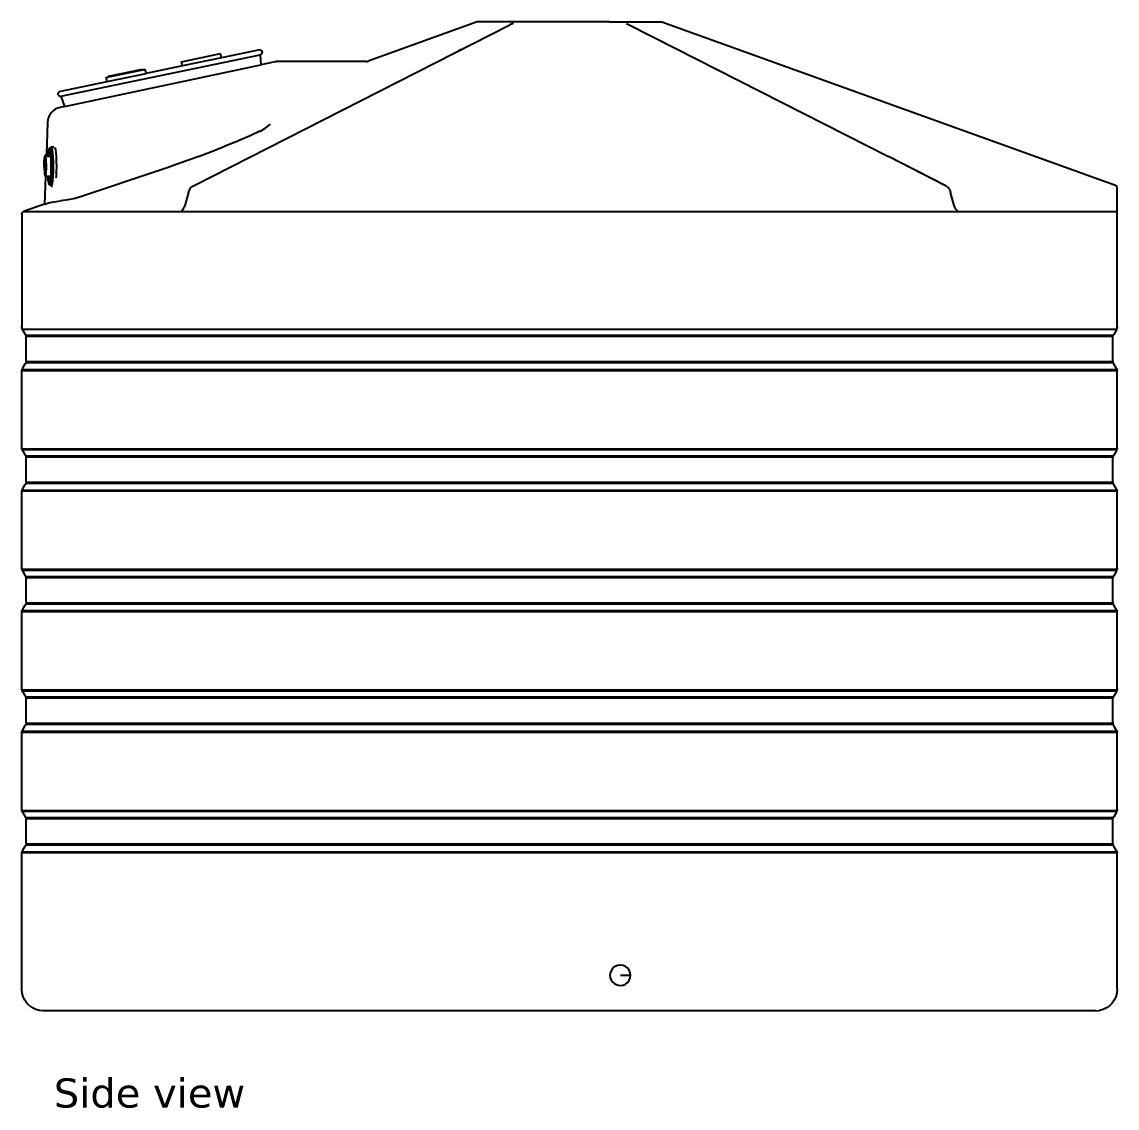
# Model space of a CAD drawing. Header units: inches. Extents: x 60 to 270, y 120 to 312.
# Drawn here: x 186.8 to 270.4, y 120 to 202.9 of the extents above; entities that cross this region are included whole.
import ezdxf

# ---------------------------------------------------------------- set-up
doc = ezdxf.new("R2010")
doc.units = ezdxf.units.IN
doc.header["$MEASUREMENT"] = 0
doc.layers.add('Edges', color=7, linetype='Continuous')
doc.styles.get("Standard").update_dxf_attribs({"font": 'verdana.ttf'})

# ---------------------------------------------------------------- blocks, each defined once
blk = doc.blocks.new('Rain Water Harvesting Tank rs')
at = {"layer": 'Edges'}
for p, q in [((-7.053, 36.767), (-15.368, 33.764)), ((-3.068, 36.767), (-7.053, 36.767)), ((3.029, 36.767), (-3.068, 36.767)), ((3.029, 36.767), (7.046, 36.767)), ((7.046, 36.767), (41.64, 24.304)), ((-28.695, 24.261), (-4.555, 36.537)), ((-4.368, 36.63), (-4.555, 36.537)), ((-4.367, 36.631), (-4.368, 36.63)), ((-4.367, 36.631), (-4.357, 36.637)), ((-4.357, 36.637), (-4.353, 36.64)), ((-4.353, 36.64), (-4.302, 36.665)), ((-4.279, 36.676), (-4.302, 36.665)), ((4.357, 36.637), (6.403, 35.603)), ((6.403, 35.603), (24.328, 26.483)), ((-38.797, 31.087), (-23.598, 34.262)), ((-29.594, 33.728), (-26.613, 34.35)), ((-26.547, 34.031), (-26.613, 34.35)), ((-23.622, 34.642), (-26.547, 34.031)), ((-23.622, 34.642), (-23.578, 34.632)), ((-23.555, 34.277), (-23.598, 34.262)), ((-23.598, 34.262), (-23.549, 33.496)), ((-23.578, 34.632), (-23.537, 34.613)), ((-23.517, 34.302), (-23.555, 34.277)), ((-23.537, 34.613), (-23.502, 34.584)), ((-23.486, 34.335), (-23.517, 34.302)), ((-23.502, 34.584), (-23.475, 34.549)), ((-23.464, 34.374), (-23.486, 34.335)), ((-23.475, 34.549), (-23.457, 34.507)), ((-23.451, 34.418), (-23.464, 34.374)), ((-23.448, 34.463), (-23.457, 34.507)), ((-23.448, 34.463), (-23.451, 34.418)), ((-8.565, 34.505), (-8.572, 34.502)), ((-8.511, 34.533), (-8.538, 34.519)), ((-8.478, 34.549), (-8.504, 34.536)), ((-8.402, 34.588), (-8.424, 34.576)), ((-8.372, 34.603), (-8.386, 34.596)), ((-8.324, 34.627), (-8.354, 34.612)), ((-8.293, 34.643), (-8.312, 34.633)), ((-38.516, 30.315), (-23.549, 33.496)), ((-29.527, 33.408), (-29.594, 33.728)), ((-26.547, 34.031), (-29.527, 33.408)), ((-22.441, 33.731), (-23.549, 33.496)), ((-22.441, 33.731), (-22.4, 33.738)), ((-22.4, 33.738), (-22.358, 33.74)), ((-15.505, 33.74), (-22.358, 33.74)), ((-15.505, 33.74), (-15.435, 33.746)), ((-15.435, 33.746), (-15.368, 33.764)), ((-35.279, 32.206), (-32.299, 32.829)), ((-35.167, 32.619), (-32.567, 33.162)), ((-35.167, 32.619), (-35.156, 32.566)), ((-35.156, 32.566), (-32.555, 33.109)), ((-32.567, 33.162), (-32.555, 33.109)), ((-32.555, 33.109), (-32.365, 33.149)), ((-32.299, 32.829), (-32.365, 33.149)), ((-29.527, 33.408), (-32.299, 32.829)), ((-38.927, 31.444), (-35.279, 32.206)), ((-35.346, 32.526), (-35.156, 32.566)), ((-35.279, 32.206), (-35.346, 32.526)), ((-39.014, 31.344), (-39.024, 31.3)), ((-39.024, 31.3), (-39.024, 31.255)), ((-39.014, 31.211), (-39.024, 31.255)), ((-38.993, 31.384), (-39.014, 31.344)), ((-39.014, 31.211), (-38.994, 31.171)), ((-38.994, 31.171), (-38.965, 31.136)), ((-38.964, 31.418), (-38.993, 31.384)), ((-38.965, 31.136), (-38.928, 31.109)), ((-38.927, 31.444), (-38.964, 31.418)), ((-38.928, 31.109), (-38.887, 31.092)), ((-38.887, 31.092), (-38.842, 31.084)), ((-38.842, 31.084), (-38.797, 31.087)), ((-38.797, 31.087), (-38.516, 30.315)), ((-39.235, 30.094), (-39.398, 29.977)), ((-39.055, 30.183), (-39.235, 30.094)), ((-38.863, 30.241), (-39.055, 30.183)), ((-38.516, 30.315), (-38.863, 30.241)), ((-39.798, 29.298), (-39.821, 29.099)), ((-39.742, 29.49), (-39.798, 29.298)), ((-39.654, 29.671), (-39.742, 29.49)), ((-39.539, 29.835), (-39.654, 29.671)), ((-39.398, 29.977), (-39.539, 29.835)), ((-39.821, 29.099), (-39.906, 26.679)), ((-23.614, 28.416), (-24.367, 28.079)), ((-23.614, 28.416), (-23.578, 28.433)), ((-23.578, 28.433), (-23.246, 28.628)), ((-23.246, 28.628), (-22.811, 28.952)), ((-25.434, 27.623), (-26.348, 27.249)), ((-25.191, 27.725), (-25.434, 27.623)), ((-24.367, 28.079), (-25.191, 27.725)), ((-39.752, 26.934), (-39.783, 26.711)), ((-39.747, 26.858), (-39.776, 26.65)), ((-39.715, 27.074), (-39.752, 26.934)), ((-39.713, 26.99), (-39.747, 26.858)), ((-39.676, 27.121), (-39.715, 27.074)), ((-39.676, 27.034), (-39.713, 26.99)), ((-39.637, 27.074), (-39.676, 27.121)), ((-39.602, 27.121), (-39.676, 27.121)), ((-39.639, 26.99), (-39.676, 27.034)), ((-39.623, 26.858), (-39.652, 26.65)), ((-39.614, 26.892), (-39.639, 26.99)), ((-39.6, 26.934), (-39.637, 27.074)), ((-39.614, 26.892), (-39.623, 26.858)), ((-39.605, 26.858), (-39.614, 26.892)), ((-39.576, 26.65), (-39.605, 26.858)), ((-39.602, 27.121), (-39.589, 27.171)), ((-39.547, 27.121), (-39.602, 27.121)), ((-39.569, 26.711), (-39.6, 26.934)), ((-39.589, 27.171), (-39.547, 27.222)), ((-39.547, 27.222), (-39.506, 27.171)), ((-39.547, 27.222), (-39.338, 27.222)), ((-39.508, 27.074), (-39.547, 27.121)), ((-39.472, 26.934), (-39.508, 27.074)), ((-39.506, 27.171), (-39.466, 27.021)), ((-39.441, 26.711), (-39.472, 26.934)), ((-39.466, 27.021), (-39.433, 26.782)), ((-39.433, 26.782), (-39.407, 26.472)), ((-39.26, 27.166), (-39.262, 27.171)), ((-39.26, 27.166), (-39.222, 27.021)), ((-39.222, 27.021), (-39.189, 26.782)), ((-39.189, 26.782), (-39.163, 26.472)), ((-28.302, 26.493), (-27.305, 26.872)), ((-27.305, 26.872), (-26.348, 27.249)), ((-40.081, 25.929), (-40.074, 26.126)), ((-40.074, 25.733), (-40.081, 25.929)), ((-40.074, 26.126), (-40.055, 26.309)), ((-40.066, 25.918), (-40.069, 25.722)), ((-40.058, 26.102), (-40.066, 25.918)), ((-40.045, 26.259), (-40.058, 26.102)), ((-40.055, 26.309), (-40.024, 26.467)), ((-40.048, 26.052), (-40.055, 25.893)), ((-40.037, 26.188), (-40.048, 26.052)), ((-40.028, 26.38), (-40.045, 26.259)), ((-40.022, 26.293), (-40.037, 26.188)), ((-40.008, 26.456), (-40.028, 26.38)), ((-40.024, 26.467), (-39.983, 26.588)), ((-40.005, 26.359), (-40.022, 26.293)), ((-39.987, 26.482), (-40.008, 26.456)), ((-39.987, 26.382), (-40.005, 26.359)), ((-39.965, 26.456), (-39.987, 26.482)), ((-39.913, 26.482), (-39.987, 26.482)), ((-39.968, 26.359), (-39.987, 26.382)), ((-39.983, 26.588), (-39.935, 26.663)), ((-39.951, 26.293), (-39.968, 26.359)), ((-39.946, 26.38), (-39.965, 26.456)), ((-39.936, 26.188), (-39.951, 26.293)), ((-39.929, 26.259), (-39.946, 26.38)), ((-39.925, 26.052), (-39.936, 26.188)), ((-39.935, 26.663), (-39.906, 26.679)), ((-39.916, 26.102), (-39.929, 26.259)), ((-39.918, 25.893), (-39.925, 26.052)), ((-39.907, 25.918), (-39.916, 26.102)), ((-39.906, 26.679), (-39.913, 26.482)), ((-39.802, 26.482), (-39.913, 26.482)), ((-39.905, 25.722), (-39.907, 25.918)), ((-39.783, 26.711), (-39.802, 26.482)), ((-39.79, 26.482), (-39.802, 26.482)), ((-39.776, 26.65), (-39.79, 26.482)), ((-39.666, 26.482), (-39.79, 26.482)), ((-39.652, 26.65), (-39.666, 26.482)), ((-39.562, 26.482), (-39.666, 26.482)), ((-39.562, 26.482), (-39.576, 26.65)), ((-39.545, 26.422), (-39.569, 26.711)), ((-39.553, 26.378), (-39.562, 26.482)), ((-39.539, 26.062), (-39.553, 26.378)), ((-39.53, 26.084), (-39.545, 26.422)), ((-39.534, 25.722), (-39.539, 26.062)), ((-39.525, 25.722), (-39.53, 26.084)), ((-39.417, 26.422), (-39.441, 26.711)), ((-39.401, 26.084), (-39.417, 26.422)), ((-39.407, 26.472), (-39.391, 26.11)), ((-39.396, 25.722), (-39.401, 26.084)), ((-39.391, 26.11), (-39.385, 25.722)), ((-39.163, 26.472), (-39.147, 26.11)), ((-39.147, 26.11), (-39.141, 25.722)), ((-29.66, 25.999), (-30.702, 25.633)), ((-28.625, 26.374), (-29.66, 25.999)), ((-28.302, 26.493), (-28.625, 26.374)), ((28.713, 24.252), (24.328, 26.483)), ((28.683, 24.264), (24.328, 26.483)), ((-40.068, 25.672), (-40.074, 25.733)), ((-40.069, 25.722), (-40.068, 25.672)), ((-40.068, 25.672), (-40.066, 25.525)), ((-40.066, 25.525), (-40.058, 25.342)), ((-40.055, 25.893), (-40.058, 25.722)), ((-40.058, 25.722), (-40.055, 25.551)), ((-40.058, 25.342), (-40.045, 25.184)), ((-40.055, 25.551), (-40.048, 25.392)), ((-40.048, 25.392), (-40.037, 25.255)), ((-40.045, 25.184), (-40.028, 25.064)), ((-40.037, 25.255), (-40.022, 25.15)), ((-40.022, 25.15), (-40.005, 25.084)), ((-40.005, 25.084), (-39.987, 25.062)), ((-39.987, 25.062), (-39.968, 25.084)), ((-39.968, 25.084), (-39.951, 25.15)), ((-39.951, 25.15), (-39.936, 25.255)), ((-39.946, 25.064), (-39.929, 25.184)), ((-39.936, 25.255), (-39.925, 25.392)), ((-39.929, 25.184), (-39.916, 25.342)), ((-39.925, 25.392), (-39.918, 25.551)), ((-39.915, 25.722), (-39.918, 25.893)), ((-39.918, 25.551), (-39.915, 25.722)), ((-39.916, 25.342), (-39.907, 25.525)), ((-39.907, 25.525), (-39.905, 25.722)), ((-39.562, 24.962), (-39.553, 25.066)), ((-39.553, 25.066), (-39.539, 25.382)), ((-39.545, 25.022), (-39.53, 25.36)), ((-39.539, 25.382), (-39.534, 25.722)), ((-39.53, 25.36), (-39.525, 25.722)), ((-39.417, 25.022), (-39.401, 25.36)), ((-39.391, 25.334), (-39.407, 24.972)), ((-39.401, 25.36), (-39.396, 25.722)), ((-39.385, 25.722), (-39.391, 25.334)), ((-39.147, 25.334), (-39.163, 24.972)), ((-39.141, 25.722), (-39.147, 25.334)), ((-31.906, 25.225), (-36.626, 23.637)), ((-31.749, 25.278), (-31.906, 25.225)), ((-30.702, 25.633), (-31.749, 25.278)), ((-39.966, 24.962), (-40.039, 22.862)), ((-40.028, 25.064), (-40.008, 24.988)), ((-40.008, 24.988), (-39.987, 24.962)), ((-39.987, 24.962), (-39.965, 24.988)), ((-39.966, 24.962), (-39.987, 24.962)), ((-39.802, 24.962), (-39.966, 24.962)), ((-39.965, 24.988), (-39.946, 25.064)), ((-39.802, 24.962), (-39.783, 24.732)), ((-39.79, 24.962), (-39.802, 24.962)), ((-39.79, 24.962), (-39.776, 24.794)), ((-39.666, 24.962), (-39.79, 24.962)), ((-39.783, 24.732), (-39.752, 24.51)), ((-39.776, 24.794), (-39.747, 24.585)), ((-39.752, 24.51), (-39.715, 24.37)), ((-39.747, 24.585), (-39.713, 24.454)), ((-39.715, 24.37), (-39.676, 24.322)), ((-39.713, 24.454), (-39.676, 24.409)), ((-39.676, 24.409), (-39.639, 24.454)), ((-39.676, 24.322), (-39.637, 24.37)), ((-39.602, 24.322), (-39.676, 24.322)), ((-39.666, 24.962), (-39.652, 24.794)), ((-39.562, 24.962), (-39.666, 24.962)), ((-39.652, 24.794), (-39.623, 24.585)), ((-39.639, 24.454), (-39.614, 24.552)), ((-39.637, 24.37), (-39.6, 24.51)), ((-39.623, 24.585), (-39.614, 24.552)), ((-39.614, 24.552), (-39.605, 24.585)), ((-39.605, 24.585), (-39.576, 24.794)), ((-39.589, 24.273), (-39.602, 24.322)), ((-39.547, 24.322), (-39.602, 24.322)), ((-39.6, 24.51), (-39.569, 24.732)), ((-39.547, 24.222), (-39.589, 24.273)), ((-39.576, 24.794), (-39.562, 24.962)), ((-39.569, 24.732), (-39.545, 25.022)), ((-39.547, 24.322), (-39.508, 24.37)), ((-39.506, 24.273), (-39.547, 24.222)), ((-39.508, 24.37), (-39.472, 24.51)), ((-39.466, 24.423), (-39.506, 24.273)), ((-39.472, 24.51), (-39.441, 24.732)), ((-39.433, 24.661), (-39.466, 24.423)), ((-39.441, 24.732), (-39.417, 25.022)), ((-39.407, 24.972), (-39.433, 24.661)), ((-39.163, 24.972), (-39.175, 24.828)), ((-28.711, 24.251), (-28.791, 24.201)), ((-28.711, 24.251), (-28.695, 24.261)), ((28.713, 24.252), (28.728, 24.242)), ((28.728, 24.242), (28.806, 24.19)), ((41.64, 24.304), (41.668, 24.291)), ((41.668, 24.291), (41.694, 24.274)), ((41.694, 24.274), (41.717, 24.254)), ((41.717, 24.254), (41.736, 24.23)), ((41.752, 24.203), (41.736, 24.23)), ((-39.547, 24.222), (-39.442, 24.222)), ((-37.237, 23.439), (-37.491, 23.363)), ((-37.205, 23.448), (-37.237, 23.439)), ((-36.925, 23.537), (-37.205, 23.448)), ((-36.626, 23.637), (-36.925, 23.537)), ((-29.073, 23.75), (-29.315, 22.828)), ((-29.073, 23.75), (-29.057, 23.804)), ((-29.013, 23.914), (-29.057, 23.804)), ((-29.009, 23.925), (-29.013, 23.914)), ((-28.954, 24.023), (-29.009, 23.925)), ((-28.994, 23.947), (-28.974, 23.984)), ((-28.957, 24.015), (-28.954, 24.023)), ((-28.946, 24.034), (-28.954, 24.023)), ((-28.946, 24.034), (-28.88, 24.12)), ((-28.946, 24.034), (-28.934, 24.043)), ((-28.88, 24.12), (-28.868, 24.13)), ((-28.856, 24.142), (-28.868, 24.13)), ((-28.804, 24.189), (-28.856, 24.142)), ((-28.804, 24.189), (-28.791, 24.201)), ((28.806, 24.19), (28.825, 24.174)), ((28.837, 24.162), (28.825, 24.174)), ((28.837, 24.162), (28.906, 24.09)), ((28.906, 24.09), (28.975, 23.99)), ((28.975, 23.99), (28.982, 23.978)), ((28.982, 23.978), (29.031, 23.874)), ((29.035, 23.864), (29.031, 23.874)), ((29.035, 23.864), (29.073, 23.75)), ((29.315, 22.828), (29.073, 23.75)), ((41.764, 24.175), (41.752, 24.203)), ((41.771, 24.144), (41.764, 24.175)), ((41.773, 24.114), (41.771, 24.144)), ((41.773, 13.465), (41.773, 24.114)), ((-40.039, 22.862), (-41.64, 22.286)), ((-40.039, 22.862), (-40.024, 22.867)), ((-40.024, 22.867), (-39.734, 22.948)), ((-39.734, 22.948), (-39.339, 23.028)), ((-39.339, 23.028), (-38.839, 23.106)), ((-38.235, 23.184), (-38.839, 23.106)), ((-38.131, 23.2), (-38.235, 23.184)), ((-38.112, 23.204), (-38.131, 23.2)), ((-38.11, 23.204), (-38.112, 23.204)), ((-37.956, 23.238), (-38.11, 23.204)), ((-37.765, 23.286), (-37.956, 23.238)), ((-37.716, 23.299), (-37.765, 23.286)), ((-37.491, 23.363), (-37.716, 23.299)), ((-29.444, 22.527), (-29.383, 22.638)), ((-29.335, 22.76), (-29.383, 22.638)), ((-29.315, 22.828), (-29.335, 22.76)), ((29.36, 22.689), (29.315, 22.828)), ((29.414, 22.578), (29.36, 22.689)), ((29.422, 22.564), (29.414, 22.578)), ((29.482, 22.474), (29.422, 22.564)), ((-41.773, 22.096), (-41.771, 22.126)), ((-41.773, 22.096), (-41.773, 13.465)), ((-41.771, 22.126), (-41.764, 22.157)), ((-41.764, 22.157), (-41.752, 22.185)), ((-41.752, 22.185), (-41.736, 22.212)), ((-41.736, 22.212), (-41.717, 22.236)), ((-41.717, 22.236), (-41.694, 22.256)), ((-41.694, 22.256), (-41.668, 22.273)), ((-41.668, 22.273), (-41.64, 22.286)), ((-41.64, 22.286), (41.773, 22.286)), ((-29.63, 22.286), (-29.446, 22.525)), ((-29.444, 22.527), (-29.446, 22.525)), ((-29.437, 22.536), (-29.444, 22.527)), ((29.652, 22.286), (29.482, 22.474)), ((29.545, 22.404), (29.553, 22.397)), ((-41.767, 13.396), (-41.773, 13.465)), ((-41.767, 13.396), (-41.749, 13.328)), ((41.749, 13.328), (41.767, 13.396)), ((41.773, 13.465), (41.767, 13.396)), ((-41.72, 13.265), (-41.749, 13.328)), ((-41.749, 13.328), (41.749, 13.328)), ((-41.72, 13.265), (-41.512, 12.901)), ((-41.478, 12.828), (-41.512, 12.901)), ((-41.478, 12.828), (-41.457, 12.749)), ((17.781, 12.828), (-41.478, 12.828)), ((-41.45, 12.669), (-41.457, 12.749)), ((17.772, 12.749), (-41.457, 12.749)), ((-41.45, 10.899), (-41.45, 12.669)), ((41.457, 12.749), (17.772, 12.749)), ((41.478, 12.828), (17.781, 12.828)), ((41.45, 12.669), (41.457, 12.749)), ((41.45, 10.899), (41.45, 12.669)), ((41.457, 12.749), (41.478, 12.828)), ((41.512, 12.901), (41.478, 12.828)), ((41.72, 13.265), (41.512, 12.901)), ((41.72, 13.265), (41.749, 13.328)), ((-41.45, 10.899), (-41.457, 10.819)), ((41.45, 10.899), (41.457, 10.819)), ((-41.773, 10.103), (-41.767, 10.172)), ((-41.773, 4.263), (-41.773, 10.103)), ((-41.767, 10.172), (-41.749, 10.24)), ((-41.767, 10.172), (17.905, 10.172)), ((-41.72, 10.303), (-41.749, 10.24)), ((-41.749, 10.24), (17.897, 10.24)), ((-41.72, 10.303), (-41.512, 10.667)), ((-41.512, 10.667), (-41.478, 10.741)), ((-41.457, 10.819), (-41.478, 10.741)), ((17.781, 10.741), (-41.478, 10.741)), ((17.772, 10.819), (-41.457, 10.819)), ((41.457, 10.819), (17.772, 10.819)), ((41.478, 10.741), (17.781, 10.741)), ((17.897, 10.24), (41.749, 10.24)), ((17.905, 10.172), (41.767, 10.172)), ((41.478, 10.741), (41.457, 10.819)), ((41.478, 10.741), (41.512, 10.667)), ((41.72, 10.303), (41.512, 10.667)), ((41.72, 10.303), (41.749, 10.24)), ((41.749, 10.24), (41.767, 10.172)), ((41.773, 10.103), (41.767, 10.172)), ((41.773, 4.263), (41.773, 10.103)), ((-41.767, 4.194), (-41.773, 4.263)), ((-41.767, 4.194), (-41.749, 4.126)), ((-41.767, 4.194), (41.767, 4.194)), ((41.749, 4.126), (41.767, 4.194)), ((41.773, 4.263), (41.767, 4.194)), ((-41.72, 4.063), (-41.749, 4.126)), ((-41.749, 4.126), (41.749, 4.126)), ((-41.72, 4.063), (-41.512, 3.699)), ((-41.478, 3.625), (-41.512, 3.699)), ((-41.478, 3.625), (-41.457, 3.547)), ((41.478, 3.625), (-41.478, 3.625)), ((-41.45, 3.467), (-41.457, 3.547)), ((41.457, 3.547), (-41.457, 3.547)), ((-41.45, 1.697), (-41.45, 3.467)), ((41.45, 3.467), (41.457, 3.547)), ((41.45, 1.697), (41.45, 3.467)), ((41.457, 3.547), (41.478, 3.625)), ((41.512, 3.699), (41.478, 3.625)), ((41.72, 4.063), (41.512, 3.699)), ((41.72, 4.063), (41.749, 4.126)), ((-41.45, 1.697), (-41.457, 1.617)), ((41.45, 1.697), (41.457, 1.617)), ((-41.773, 0.901), (-41.767, 0.97)), ((-41.773, -4.939), (-41.773, 0.901)), ((-41.767, 0.97), (-41.749, 1.038)), ((-41.767, 0.97), (41.767, 0.97)), ((-41.72, 1.101), (-41.749, 1.038)), ((-41.749, 1.038), (41.749, 1.038)), ((-41.72, 1.101), (-41.512, 1.465)), ((-41.512, 1.465), (-41.478, 1.539)), ((-41.457, 1.617), (-41.478, 1.539)), ((41.478, 1.539), (-41.478, 1.539)), ((41.457, 1.617), (-41.457, 1.617)), ((41.478, 1.539), (41.457, 1.617)), ((41.478, 1.539), (41.512, 1.465)), ((41.72, 1.101), (41.512, 1.465)), ((41.72, 1.101), (41.749, 1.038)), ((41.749, 1.038), (41.767, 0.97)), ((41.773, 0.901), (41.767, 0.97)), ((41.773, -4.939), (41.773, 0.901)), ((-41.767, -5.008), (-41.773, -4.939)), ((-41.767, -5.008), (-41.749, -5.076)), ((-41.767, -5.008), (41.767, -5.008)), ((41.749, -5.076), (41.767, -5.008)), ((41.773, -4.939), (41.767, -5.008)), ((-41.72, -5.139), (-41.749, -5.076)), ((-41.749, -5.076), (41.749, -5.076)), ((-41.72, -5.139), (-41.512, -5.503)), ((-41.478, -5.577), (-41.512, -5.503)), ((-41.478, -5.577), (-41.457, -5.655)), ((41.478, -5.577), (-41.478, -5.577)), ((-41.45, -5.735), (-41.457, -5.655)), ((41.457, -5.655), (-41.457, -5.655)), ((-41.45, -7.505), (-41.45, -5.735)), ((41.45, -5.735), (41.457, -5.655)), ((41.45, -7.505), (41.45, -5.735)), ((41.457, -5.655), (41.478, -5.577)), ((41.512, -5.503), (41.478, -5.577)), ((41.72, -5.139), (41.512, -5.503)), ((41.72, -5.139), (41.749, -5.076)), ((-41.45, -7.505), (-41.457, -7.585)), ((41.45, -7.505), (41.457, -7.585)), ((-41.773, -8.301), (-41.767, -8.232)), ((-41.773, -14.141), (-41.773, -8.301)), ((-41.767, -8.232), (-41.749, -8.164)), ((-41.767, -8.232), (41.767, -8.232)), ((-41.72, -8.101), (-41.749, -8.164)), ((-41.749, -8.164), (41.749, -8.164)), ((-41.72, -8.101), (-41.512, -7.737)), ((-41.512, -7.737), (-41.478, -7.664)), ((-41.457, -7.585), (-41.478, -7.664)), ((41.478, -7.664), (-41.478, -7.664)), ((41.457, -7.585), (-41.457, -7.585)), ((41.478, -7.664), (41.457, -7.585)), ((41.478, -7.664), (41.512, -7.737)), ((41.72, -8.101), (41.512, -7.737)), ((41.72, -8.101), (41.749, -8.164)), ((41.749, -8.164), (41.767, -8.232)), ((41.773, -8.301), (41.767, -8.232)), ((41.773, -14.141), (41.773, -8.301)), ((-41.767, -14.211), (-41.773, -14.141)), ((41.773, -14.141), (41.767, -14.211)), ((-41.767, -14.211), (-41.749, -14.278)), ((-41.767, -14.211), (41.767, -14.211)), ((-41.72, -14.341), (-41.749, -14.278)), ((-41.749, -14.278), (41.749, -14.278)), ((-41.72, -14.341), (-41.512, -14.705)), ((-41.478, -14.779), (-41.512, -14.705)), ((-41.478, -14.779), (-41.457, -14.857)), ((41.478, -14.779), (-41.478, -14.779)), ((-41.45, -14.938), (-41.457, -14.857)), ((41.457, -14.857), (-41.457, -14.857)), ((-41.45, -16.707), (-41.45, -14.938)), ((41.45, -14.938), (41.457, -14.857)), ((41.45, -16.707), (41.45, -14.938)), ((41.457, -14.857), (41.478, -14.779)), ((41.512, -14.705), (41.478, -14.779)), ((41.72, -14.341), (41.512, -14.705)), ((41.72, -14.341), (41.749, -14.278)), ((41.749, -14.278), (41.767, -14.211)), ((-41.45, -16.707), (-41.457, -16.788)), ((41.45, -16.707), (41.457, -16.788)), ((-41.773, -17.504), (-41.767, -17.434)), ((-41.773, -23.343), (-41.773, -17.504)), ((-41.767, -17.434), (-41.749, -17.367)), ((-41.767, -17.434), (41.767, -17.434)), ((-41.72, -17.303), (-41.749, -17.367)), ((-41.749, -17.367), (41.749, -17.367)), ((-41.72, -17.303), (-41.512, -16.939)), ((-41.512, -16.939), (-41.478, -16.866)), ((-41.457, -16.788), (-41.478, -16.866)), ((41.478, -16.866), (-41.478, -16.866)), ((41.457, -16.788), (-41.457, -16.788)), ((41.478, -16.866), (41.457, -16.788)), ((41.478, -16.866), (41.512, -16.939)), ((41.72, -17.303), (41.512, -16.939)), ((41.72, -17.303), (41.749, -17.367)), ((41.749, -17.367), (41.767, -17.434)), ((41.773, -17.504), (41.767, -17.434)), ((41.773, -23.343), (41.773, -17.504)), ((-41.767, -23.413), (-41.773, -23.343)), ((41.773, -23.343), (41.767, -23.413)), ((-41.767, -23.413), (-41.749, -23.48)), ((-41.767, -23.413), (41.767, -23.413)), ((-41.72, -23.543), (-41.749, -23.48)), ((-41.749, -23.48), (41.749, -23.48)), ((-41.72, -23.543), (-41.512, -23.907)), ((-41.478, -23.981), (-41.512, -23.907)), ((-41.478, -23.981), (-41.457, -24.059)), ((41.478, -23.981), (-41.478, -23.981)), ((-41.45, -24.14), (-41.457, -24.059)), ((41.457, -24.059), (-41.457, -24.059)), ((-41.45, -25.909), (-41.45, -24.14)), ((41.45, -24.14), (41.457, -24.059)), ((41.45, -25.909), (41.45, -24.14)), ((41.457, -24.059), (41.478, -23.981)), ((41.512, -23.907), (41.478, -23.981)), ((41.72, -23.543), (41.512, -23.907)), ((41.72, -23.543), (41.749, -23.48)), ((41.749, -23.48), (41.767, -23.413)), ((-41.773, -26.706), (-41.767, -26.636)), ((-41.773, -37.092), (-41.773, -26.706)), ((-41.767, -26.636), (-41.749, -26.569)), ((-41.767, -26.636), (41.767, -26.636)), ((-41.72, -26.505), (-41.749, -26.569)), ((-41.749, -26.569), (41.749, -26.569)), ((-41.72, -26.505), (-41.512, -26.141)), ((-41.512, -26.141), (-41.478, -26.068)), ((-41.457, -25.99), (-41.478, -26.068)), ((41.478, -26.068), (-41.478, -26.068)), ((-41.45, -25.909), (-41.457, -25.99)), ((41.457, -25.99), (-41.457, -25.99)), ((41.45, -25.909), (41.457, -25.99)), ((41.478, -26.068), (41.457, -25.99)), ((41.478, -26.068), (41.512, -26.141)), ((41.72, -26.505), (41.512, -26.141)), ((41.72, -26.505), (41.749, -26.569)), ((41.749, -26.569), (41.767, -26.636)), ((41.773, -26.706), (41.767, -26.636)), ((41.773, -37.092), (41.773, -26.706)), ((3.117, -35.784), (3.089, -35.983)), ((3.196, -35.598), (3.117, -35.784)), ((3.318, -35.438), (3.196, -35.598)), ((3.477, -35.316), (3.318, -35.438)), ((3.662, -35.239), (3.477, -35.316)), ((3.859, -35.213), (3.662, -35.239)), ((4.056, -35.239), (3.859, -35.213)), ((4.099, -35.254), (4.056, -35.239)), ((4.282, -35.331), (4.099, -35.254)), ((4.438, -35.454), (4.282, -35.331)), ((4.557, -35.614), (4.438, -35.454)), ((4.631, -35.8), (4.557, -35.614)), ((4.655, -36), (4.631, -35.8)), ((3.089, -35.983), (3.113, -36.183)), ((3.113, -36.183), (3.187, -36.369)), ((3.187, -36.369), (3.306, -36.529)), ((3.306, -36.529), (3.462, -36.652)), ((3.462, -36.652), (3.645, -36.729)), ((3.688, -36.744), (3.645, -36.729)), ((3.688, -36.744), (3.885, -36.77)), ((3.885, -36.77), (4.082, -36.744)), ((3.893, -35.999), (4.638, -35.999)), ((4.082, -36.744), (4.266, -36.668)), ((4.266, -36.668), (4.426, -36.545)), ((4.426, -36.545), (4.548, -36.385)), ((4.548, -36.385), (4.626, -36.2)), ((4.626, -36.2), (4.655, -36)), ((-41.748, -37.373), (-41.773, -37.092)), ((-41.676, -37.644), (-41.748, -37.373)), ((41.748, -37.373), (41.676, -37.644)), ((41.773, -37.092), (41.748, -37.373)), ((-41.557, -37.899), (-41.676, -37.644)), ((-41.395, -38.13), (-41.557, -37.899)), ((-41.196, -38.329), (-41.395, -38.13)), ((-41.196, -38.329), (-40.966, -38.49)), ((41.196, -38.329), (40.966, -38.49)), ((41.395, -38.13), (41.196, -38.329)), ((41.557, -37.899), (41.395, -38.13)), ((41.676, -37.644), (41.557, -37.899)), ((-40.711, -38.609), (-40.966, -38.49)), ((-40.439, -38.682), (-40.711, -38.609)), ((-40.159, -38.707), (-40.439, -38.682)), ((40.159, -38.707), (-40.159, -38.707)), ((40.159, -38.707), (40.439, -38.682)), ((40.711, -38.609), (40.439, -38.682)), ((40.966, -38.49), (40.711, -38.609))]:
    blk.add_line(p, q, dxfattribs=at)

msp = doc.modelspace()

# ---------------------------------------------------------------- block references
msp.add_blockref('Rain Water Harvesting Tank rs', (228.591, 166.089))

# ---------------------------------------------------------------- texts
msp.add_text('Side view', height=2.2249).set_placement((189.252, 119.999))

doc.saveas('drawing.dxf')
